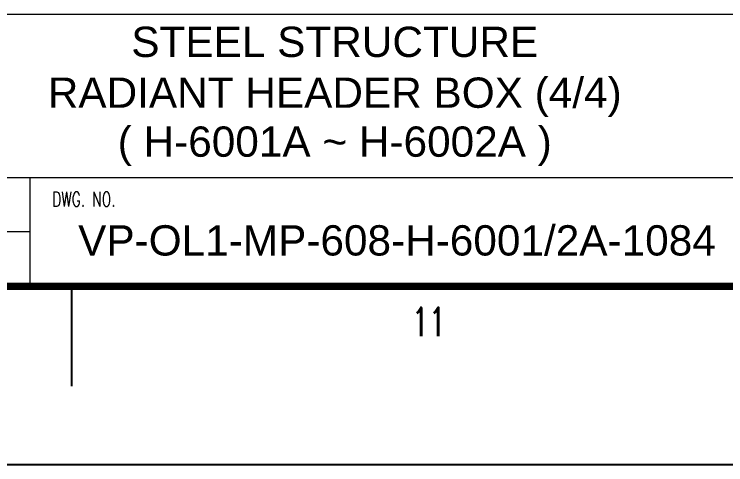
# Model space of a CAD drawing. Header units: millimetres. Extents: x 0 to 232280, y -26939 to 23794.
# Drawn here: x 48057 to 50170, y 0 to 1339 of the extents above; entities that cross this region are included whole.
import ezdxf
from ezdxf.enums import TextEntityAlignment as Align

# ---------------------------------------------------------------- set-up
doc = ezdxf.new("R2010")
doc.units = ezdxf.units.MM
doc.header["$LTSCALE"] = 30
doc.layers.add('BODER', color=7, linetype='Continuous')
doc.styles.add('Arial', font='arial.ttf', dxfattribs={"height": 0.2})
doc.styles.add('ROMANS', font='ROMANS.shx', dxfattribs={"width": 0.8})

# ---------------------------------------------------------------- blocks, each defined once
blk = doc.blocks.new('TITLE')
at = {"color": 7, "lineweight": 0}
for p, q in [((699.671, 44.638), (823.671, 44.638)), ((699.671, 44.638), (823.671, 44.638)), ((699.671, 44.638), (823.671, 44.638)), ((699.671, 28.465), (823.671, 28.465)), ((731.528, 17.683), (731.528, 28.465)), ((731.528, 23.074), (699.671, 23.074))]:
    blk.add_line(p, q, dxfattribs=at)
at = {"color": 7}
for p, q in [((735.61, 17.683), (735.61, 7.78)), ((841, 0), (0, 0))]:
    blk.add_line(p, q, dxfattribs=at)
at = {"color": 7, "const_width": 0.707}
blk.add_lwpolyline([(28.293, 17.683), (823.671, 17.683)], dxfattribs=at)
at = {"color": 7, "lineweight": 0, "style": 'ROMANS', "width": 0.7}
blk.add_text('DWG. NO.', height=1.4376, dxfattribs=at).set_placement((733.685, 25.59))
at = {"color": 7, "style": 'ROMANS', "width": 0.7}
blk.add_text('11', height=2.8293, dxfattribs=at).set_placement((770.976, 14.146), align=Align.MIDDLE)

msp = doc.modelspace()

# ---------------------------------------------------------------- block references
at = {"linetype": 'ByBlock', "xscale": 29.99999999699995, "yscale": 29.99999999699995, "zscale": 29.99999999699995}
msp.add_blockref('TITLE', (26158.94, 0), dxfattribs=at)

# ---------------------------------------------------------------- texts
at = {"layer": 'BODER', "color": 7, "style": 'Arial'}
for s, p in [('STEEL STRUCTURE', (49009.06, 1257.14)), ('RADIANT HEADER BOX (4/4)', (49009.06, 1094.84)), ('( H-6001A ~ H-6002A )', (49009.06, 949.39))]:
    msp.add_text(s, height=90, dxfattribs=at).set_placement(p, align=Align.MIDDLE)
msp.add_text('VP-OL1-MP-608-H-6001/2A-1084', height=90, dxfattribs=at).set_placement((49193.81, 621.95), align=Align.CENTER)

doc.saveas('drawing.dxf')
